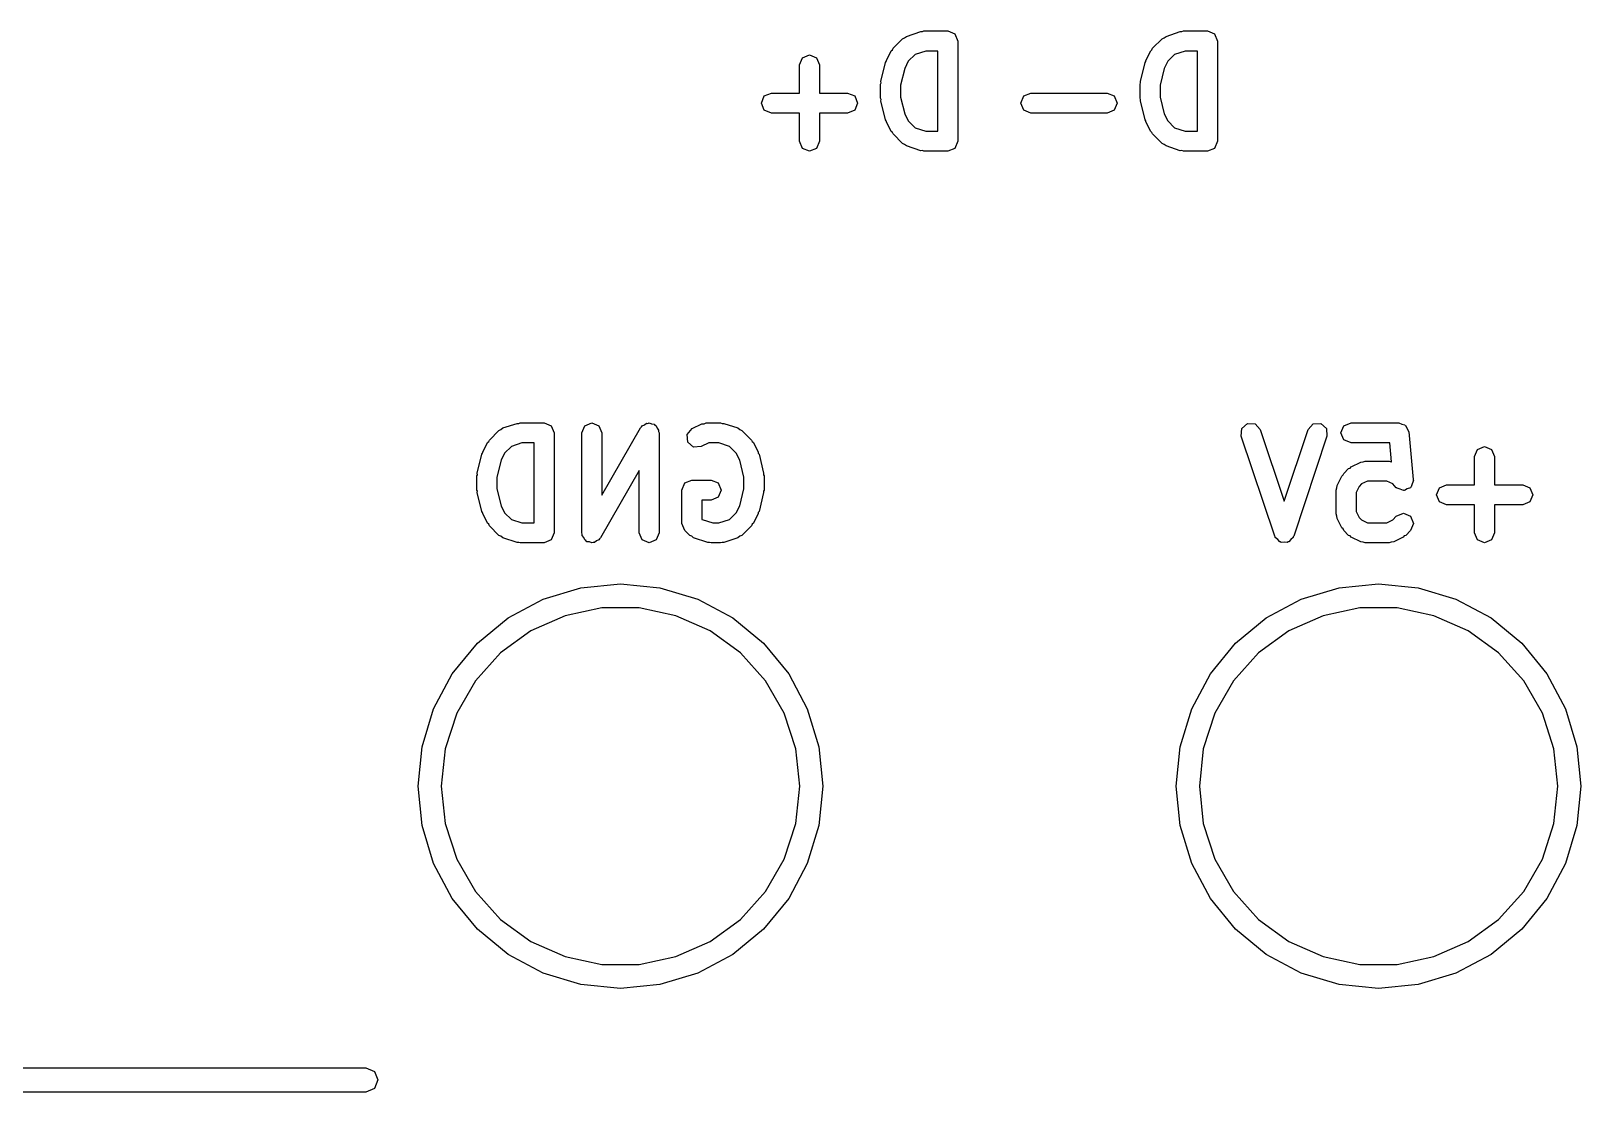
# Model space of a CAD drawing. Extents: x 98 to 130.3, y -113.2 to -100.3.
# Drawn here: x 122.61 to 130.35, y -105.74 to -100.45 of the extents above; entities that cross this region are included whole.
import ezdxf

# ---------------------------------------------------------------- set-up
doc = ezdxf.new("R2010")
doc.units = 0
doc.layers.add('BLACK', color=7, linetype='CONTINUOUS')

msp = doc.modelspace()

# ---------------------------------------------------------------- linework, layer by layer
at = {"layer": 'BLACK', "linetype": 'CONTINUOUS'}
for p, q in [((126.913, -100.532), (126.961, -100.485)), ((126.961, -100.485), (126.971, -100.48)), ((126.971, -100.48), (126.98, -100.473)), ((126.98, -100.473), (127.052, -100.449)), ((127.052, -100.449), (127.06, -100.449)), ((127.06, -100.449), (127.067, -100.446)), ((127.067, -100.446), (127.186, -100.446)), ((127.186, -100.446), (127.222, -100.461)), ((127.222, -100.461), (127.236, -100.496)), ((127.236, -100.496), (127.236, -100.996)), ((128.208, -100.532), (128.256, -100.485)), ((128.256, -100.485), (128.267, -100.48)), ((128.267, -100.48), (128.276, -100.473)), ((128.276, -100.473), (128.347, -100.449)), ((128.347, -100.449), (128.355, -100.449)), ((128.355, -100.449), (128.363, -100.446)), ((128.363, -100.446), (128.482, -100.446)), ((128.482, -100.446), (128.517, -100.461)), ((128.517, -100.461), (128.532, -100.496)), ((128.532, -100.496), (128.532, -100.996)), ((126.446, -100.615), (126.461, -100.58)), ((126.461, -100.58), (126.496, -100.565)), ((126.496, -100.565), (126.531, -100.58)), ((126.531, -100.58), (126.546, -100.615)), ((126.88, -100.593), (126.904, -100.545)), ((126.904, -100.545), (126.91, -100.54)), ((126.91, -100.54), (126.913, -100.532)), ((127.023, -100.564), (126.989, -100.597)), ((127.076, -100.546), (127.023, -100.564)), ((127.136, -100.546), (127.076, -100.546)), ((127.136, -100.946), (127.136, -100.546)), ((128.175, -100.593), (128.199, -100.545)), ((128.199, -100.545), (128.205, -100.54)), ((128.205, -100.54), (128.208, -100.532)), ((128.318, -100.564), (128.285, -100.597)), ((128.371, -100.546), (128.318, -100.564)), ((128.432, -100.546), (128.371, -100.546)), ((128.432, -100.946), (128.432, -100.546)), ((126.446, -100.756), (126.446, -100.615)), ((126.546, -100.615), (126.546, -100.756)), ((126.852, -100.698), (126.876, -100.603)), ((126.876, -100.603), (126.879, -100.599)), ((126.879, -100.599), (126.88, -100.593)), ((126.972, -100.633), (126.951, -100.717)), ((126.989, -100.597), (126.972, -100.633)), ((128.148, -100.698), (128.171, -100.603)), ((128.171, -100.603), (128.175, -100.599)), ((128.175, -100.599), (128.175, -100.593)), ((128.267, -100.633), (128.246, -100.717)), ((128.285, -100.597), (128.267, -100.633)), ((126.851, -100.711), (126.853, -100.705)), ((126.851, -100.782), (126.851, -100.711)), ((126.853, -100.705), (126.852, -100.698)), ((126.951, -100.717), (126.951, -100.776)), ((128.146, -100.711), (128.149, -100.705)), ((128.146, -100.782), (128.146, -100.711)), ((128.149, -100.705), (128.148, -100.698)), ((128.246, -100.717), (128.246, -100.776)), ((126.256, -100.806), (126.27, -100.77)), ((126.27, -100.841), (126.256, -100.806)), ((126.27, -100.77), (126.306, -100.756)), ((126.306, -100.756), (126.446, -100.756)), ((126.546, -100.756), (126.686, -100.756)), ((126.686, -100.756), (126.722, -100.77)), ((126.722, -100.77), (126.736, -100.806)), ((126.736, -100.806), (126.722, -100.841)), ((126.853, -100.788), (126.851, -100.782)), ((126.852, -100.794), (126.853, -100.788)), ((126.876, -100.889), (126.852, -100.794)), ((126.951, -100.776), (126.972, -100.86)), ((127.551, -100.806), (127.566, -100.77)), ((127.566, -100.841), (127.551, -100.806)), ((127.566, -100.77), (127.601, -100.756)), ((127.601, -100.756), (127.982, -100.756)), ((127.982, -100.756), (128.017, -100.77)), ((128.017, -100.77), (128.032, -100.806)), ((128.032, -100.806), (128.017, -100.841)), ((128.149, -100.788), (128.146, -100.782)), ((128.148, -100.794), (128.149, -100.788)), ((128.171, -100.889), (128.148, -100.794)), ((128.246, -100.776), (128.267, -100.86)), ((126.306, -100.856), (126.27, -100.841)), ((126.446, -100.856), (126.306, -100.856)), ((126.446, -100.996), (126.446, -100.856)), ((126.686, -100.856), (126.546, -100.856)), ((126.546, -100.856), (126.546, -100.996)), ((126.722, -100.841), (126.686, -100.856)), ((126.879, -100.894), (126.876, -100.889)), ((126.972, -100.86), (126.989, -100.895)), ((127.601, -100.856), (127.566, -100.841)), ((127.982, -100.856), (127.601, -100.856)), ((128.017, -100.841), (127.982, -100.856)), ((128.175, -100.894), (128.171, -100.889)), ((128.267, -100.86), (128.285, -100.895)), ((126.88, -100.9), (126.879, -100.894)), ((126.904, -100.947), (126.88, -100.9)), ((126.91, -100.953), (126.904, -100.947)), ((126.913, -100.96), (126.91, -100.953)), ((126.961, -101.008), (126.913, -100.96)), ((126.989, -100.895), (127.023, -100.929)), ((127.023, -100.929), (127.076, -100.946)), ((127.076, -100.946), (127.136, -100.946)), ((128.175, -100.9), (128.175, -100.894)), ((128.199, -100.947), (128.175, -100.9)), ((128.205, -100.953), (128.199, -100.947)), ((128.208, -100.96), (128.205, -100.953)), ((128.256, -101.008), (128.208, -100.96)), ((128.285, -100.895), (128.318, -100.929)), ((128.318, -100.929), (128.371, -100.946)), ((128.371, -100.946), (128.432, -100.946)), ((126.461, -101.032), (126.446, -100.996)), ((126.496, -101.046), (126.461, -101.032)), ((126.531, -101.032), (126.496, -101.046)), ((126.546, -100.996), (126.531, -101.032)), ((126.971, -101.012), (126.961, -101.008)), ((126.98, -101.02), (126.971, -101.012)), ((127.052, -101.044), (126.98, -101.02)), ((127.06, -101.043), (127.052, -101.044)), ((127.067, -101.046), (127.06, -101.043)), ((127.222, -101.032), (127.186, -101.046)), ((127.236, -100.996), (127.222, -101.032)), ((128.267, -101.012), (128.256, -101.008)), ((128.276, -101.02), (128.267, -101.012)), ((128.347, -101.044), (128.276, -101.02)), ((128.355, -101.043), (128.347, -101.044)), ((128.363, -101.046), (128.355, -101.043)), ((128.517, -101.032), (128.482, -101.046)), ((128.532, -100.996), (128.517, -101.032)), ((127.186, -101.046), (127.067, -101.046)), ((128.482, -101.046), (128.363, -101.046)), ((124.945, -102.441), (124.956, -102.436)), ((124.956, -102.436), (124.965, -102.428)), ((124.965, -102.428), (125.036, -102.405)), ((125.036, -102.405), (125.045, -102.405)), ((125.045, -102.405), (125.052, -102.402)), ((125.052, -102.402), (125.171, -102.402)), ((125.171, -102.402), (125.207, -102.417)), ((125.207, -102.417), (125.221, -102.452)), ((125.359, -102.452), (125.374, -102.417)), ((125.374, -102.417), (125.409, -102.402)), ((125.409, -102.402), (125.445, -102.417)), ((125.445, -102.417), (125.459, -102.452)), ((125.459, -102.764), (125.652, -102.427)), ((125.652, -102.427), (125.657, -102.423)), ((125.657, -102.423), (125.66, -102.417)), ((125.66, -102.417), (125.672, -102.412)), ((125.672, -102.412), (125.682, -102.404)), ((125.682, -102.404), (125.689, -102.405)), ((125.689, -102.405), (125.695, -102.402)), ((125.695, -102.402), (125.707, -102.407)), ((125.707, -102.407), (125.72, -102.409)), ((125.72, -102.409), (125.724, -102.414)), ((125.724, -102.414), (125.73, -102.417)), ((125.73, -102.417), (125.735, -102.429)), ((125.735, -102.429), (125.743, -102.439)), ((125.886, -102.46), (125.911, -102.431)), ((125.911, -102.431), (125.958, -102.407)), ((125.958, -102.407), (125.97, -102.407)), ((125.97, -102.407), (125.981, -102.402)), ((125.981, -102.402), (126.052, -102.402)), ((126.052, -102.402), (126.06, -102.405)), ((126.06, -102.405), (126.068, -102.405)), ((126.068, -102.405), (126.139, -102.428)), ((126.139, -102.428), (126.148, -102.436)), ((126.148, -102.436), (126.159, -102.441)), ((128.651, -102.468), (128.654, -102.43)), ((128.654, -102.43), (128.683, -102.405)), ((128.683, -102.405), (128.721, -102.407)), ((128.721, -102.407), (128.746, -102.436)), ((128.746, -102.436), (128.865, -102.794)), ((128.865, -102.794), (128.985, -102.436)), ((128.985, -102.436), (129.01, -102.407)), ((129.01, -102.407), (129.048, -102.405)), ((129.048, -102.405), (129.077, -102.43)), ((129.077, -102.43), (129.079, -102.468)), ((129.149, -102.452), (129.163, -102.417)), ((129.163, -102.417), (129.199, -102.402)), ((129.199, -102.402), (129.437, -102.402)), ((129.437, -102.402), (129.452, -102.409)), ((129.452, -102.409), (129.468, -102.413)), ((129.468, -102.413), (129.47, -102.416)), ((129.47, -102.416), (129.472, -102.417)), ((129.472, -102.417), (129.479, -102.432)), ((129.479, -102.432), (129.487, -102.447)), ((124.865, -102.549), (124.888, -102.501)), ((124.888, -102.501), (124.895, -102.496)), ((124.895, -102.496), (124.898, -102.488)), ((124.898, -102.488), (124.945, -102.441)), ((125.06, -102.502), (125.008, -102.52)), ((125.121, -102.502), (125.06, -102.502)), ((125.121, -102.902), (125.121, -102.502)), ((125.221, -102.452), (125.221, -102.952)), ((125.359, -102.952), (125.359, -102.452)), ((125.459, -102.452), (125.459, -102.764)), ((125.743, -102.439), (125.742, -102.446)), ((125.742, -102.446), (125.745, -102.452)), ((125.745, -102.452), (125.745, -102.952)), ((125.888, -102.498), (125.886, -102.46)), ((125.917, -102.523), (125.888, -102.498)), ((125.993, -102.502), (125.956, -102.521)), ((126.044, -102.502), (125.993, -102.502)), ((126.097, -102.52), (126.044, -102.502)), ((126.159, -102.441), (126.207, -102.488)), ((126.207, -102.488), (126.21, -102.496)), ((126.21, -102.496), (126.216, -102.501)), ((126.216, -102.501), (126.24, -102.549)), ((128.818, -102.968), (128.651, -102.468)), ((129.079, -102.468), (128.913, -102.968)), ((129.163, -102.487), (129.149, -102.452)), ((129.199, -102.502), (129.163, -102.487)), ((129.392, -102.502), (129.199, -102.502)), ((129.401, -102.597), (129.392, -102.502)), ((129.487, -102.447), (129.51, -102.685)), ((124.837, -102.654), (124.861, -102.559)), ((124.861, -102.559), (124.864, -102.554)), ((124.864, -102.554), (124.865, -102.549)), ((124.957, -102.589), (124.936, -102.673)), ((124.974, -102.553), (124.957, -102.589)), ((125.008, -102.52), (124.974, -102.553)), ((125.956, -102.521), (125.917, -102.523)), ((126.13, -102.553), (126.097, -102.52)), ((126.148, -102.589), (126.13, -102.553)), ((126.169, -102.673), (126.148, -102.589)), ((126.24, -102.549), (126.24, -102.554)), ((126.24, -102.554), (126.244, -102.559)), ((126.244, -102.559), (126.267, -102.654)), ((129.815, -102.571), (129.83, -102.536)), ((129.815, -102.712), (129.815, -102.571)), ((129.83, -102.536), (129.865, -102.521)), ((129.865, -102.521), (129.901, -102.536)), ((129.901, -102.536), (129.915, -102.571)), ((129.915, -102.571), (129.915, -102.712)), ((124.836, -102.666), (124.838, -102.661)), ((124.836, -102.738), (124.836, -102.666)), ((124.838, -102.661), (124.837, -102.654)), ((125.645, -102.64), (125.453, -102.977)), ((125.645, -102.952), (125.645, -102.64)), ((126.267, -102.654), (126.266, -102.661)), ((126.266, -102.661), (126.269, -102.666)), ((126.269, -102.666), (126.269, -102.738)), ((129.13, -102.715), (129.154, -102.668)), ((129.154, -102.668), (129.16, -102.662)), ((129.16, -102.662), (129.163, -102.655)), ((129.163, -102.655), (129.187, -102.631)), ((129.187, -102.631), (129.195, -102.628)), ((129.195, -102.628), (129.2, -102.622)), ((129.2, -102.622), (129.248, -102.598)), ((129.248, -102.598), (129.259, -102.597)), ((129.259, -102.597), (129.27, -102.593)), ((129.27, -102.593), (129.389, -102.593)), ((129.389, -102.593), (129.4, -102.597)), ((129.4, -102.597), (129.401, -102.597)), ((124.838, -102.744), (124.836, -102.738)), ((124.837, -102.75), (124.838, -102.744)), ((124.936, -102.673), (124.936, -102.732)), ((124.936, -102.732), (124.957, -102.816)), ((125.859, -102.738), (125.874, -102.702)), ((125.859, -102.904), (125.859, -102.738)), ((125.874, -102.702), (125.909, -102.688)), ((125.909, -102.688), (126.005, -102.688)), ((126.005, -102.688), (126.04, -102.702)), ((126.04, -102.702), (126.055, -102.738)), ((126.055, -102.738), (126.04, -102.773)), ((126.148, -102.816), (126.169, -102.732)), ((126.169, -102.732), (126.169, -102.673)), ((126.269, -102.738), (126.266, -102.744)), ((126.266, -102.744), (126.267, -102.75)), ((129.125, -102.738), (129.129, -102.727)), ((129.125, -102.857), (129.125, -102.738)), ((129.129, -102.727), (129.13, -102.715)), ((129.24, -102.72), (129.225, -102.75)), ((129.252, -102.707), (129.24, -102.72)), ((129.282, -102.693), (129.252, -102.707)), ((129.377, -102.693), (129.282, -102.693)), ((129.407, -102.707), (129.377, -102.693)), ((129.425, -102.726), (129.407, -102.707)), ((129.428, -102.727), (129.425, -102.726)), ((129.429, -102.729), (129.428, -102.727)), ((129.445, -102.734), (129.429, -102.729)), ((129.461, -102.74), (129.445, -102.734)), ((129.463, -102.739), (129.461, -102.74)), ((129.466, -102.74), (129.463, -102.739)), ((129.48, -102.732), (129.466, -102.74)), ((129.496, -102.726), (129.48, -102.732)), ((129.497, -102.723), (129.496, -102.726)), ((129.499, -102.722), (129.497, -102.723)), ((129.504, -102.706), (129.499, -102.722)), ((129.511, -102.69), (129.504, -102.706)), ((129.51, -102.685), (129.51, -102.688)), ((129.51, -102.688), (129.511, -102.69)), ((129.625, -102.762), (129.64, -102.726)), ((129.64, -102.726), (129.675, -102.712)), ((129.675, -102.712), (129.815, -102.712)), ((129.915, -102.712), (130.056, -102.712)), ((130.056, -102.712), (130.091, -102.726)), ((130.091, -102.726), (130.106, -102.762)), ((124.861, -102.845), (124.837, -102.75)), ((124.957, -102.816), (124.974, -102.851)), ((126.005, -102.788), (125.959, -102.788)), ((125.959, -102.788), (125.959, -102.884)), ((126.04, -102.773), (126.005, -102.788)), ((126.13, -102.851), (126.148, -102.816)), ((126.267, -102.75), (126.244, -102.845)), ((129.225, -102.75), (129.225, -102.845)), ((129.64, -102.797), (129.625, -102.762)), ((129.675, -102.812), (129.64, -102.797)), ((129.815, -102.812), (129.675, -102.812)), ((129.815, -102.952), (129.815, -102.812)), ((130.056, -102.812), (129.915, -102.812)), ((129.915, -102.812), (129.915, -102.952)), ((130.091, -102.797), (130.056, -102.812)), ((130.106, -102.762), (130.091, -102.797)), ((124.864, -102.85), (124.861, -102.845)), ((124.865, -102.855), (124.864, -102.85)), ((124.888, -102.903), (124.865, -102.855)), ((124.974, -102.851), (125.008, -102.885)), ((125.008, -102.885), (125.06, -102.902)), ((125.06, -102.902), (125.121, -102.902)), ((125.959, -102.884), (125.96, -102.885)), ((125.96, -102.885), (126.013, -102.902)), ((126.013, -102.902), (126.044, -102.902)), ((126.044, -102.902), (126.097, -102.885)), ((126.097, -102.885), (126.13, -102.851)), ((126.24, -102.855), (126.216, -102.903)), ((126.244, -102.845), (126.24, -102.85)), ((126.24, -102.85), (126.24, -102.855)), ((129.129, -102.868), (129.125, -102.857)), ((129.13, -102.879), (129.129, -102.868)), ((129.154, -102.927), (129.13, -102.879)), ((129.225, -102.845), (129.24, -102.875)), ((129.24, -102.875), (129.252, -102.887)), ((129.252, -102.887), (129.282, -102.902)), ((129.282, -102.902), (129.377, -102.902)), ((129.377, -102.902), (129.407, -102.887)), ((129.407, -102.887), (129.425, -102.869)), ((129.425, -102.869), (129.461, -102.854)), ((129.461, -102.854), (129.496, -102.869)), ((129.496, -102.869), (129.511, -102.904)), ((124.895, -102.908), (124.888, -102.903)), ((124.898, -102.916), (124.895, -102.908)), ((124.945, -102.964), (124.898, -102.916)), ((124.956, -102.968), (124.945, -102.964)), ((124.965, -102.976), (124.956, -102.968)), ((125.036, -103), (124.965, -102.976)), ((125.221, -102.952), (125.207, -102.987)), ((125.362, -102.958), (125.359, -102.952)), ((125.361, -102.965), (125.362, -102.958)), ((125.369, -102.975), (125.361, -102.965)), ((125.374, -102.987), (125.369, -102.975)), ((125.453, -102.977), (125.447, -102.981)), ((125.66, -102.987), (125.645, -102.952)), ((125.745, -102.952), (125.73, -102.987)), ((125.874, -102.94), (125.859, -102.904)), ((125.898, -102.964), (125.874, -102.94)), ((125.909, -102.968), (125.898, -102.964)), ((125.917, -102.976), (125.909, -102.968)), ((125.989, -103), (125.917, -102.976)), ((126.139, -102.976), (126.068, -103)), ((126.148, -102.968), (126.139, -102.976)), ((126.159, -102.964), (126.148, -102.968)), ((126.207, -102.916), (126.159, -102.964)), ((126.21, -102.908), (126.207, -102.916)), ((126.216, -102.903), (126.21, -102.908)), ((128.82, -102.971), (128.818, -102.968)), ((128.821, -102.974), (128.82, -102.971)), ((128.833, -102.985), (128.821, -102.974)), ((128.91, -102.974), (128.898, -102.985)), ((128.913, -102.968), (128.91, -102.971)), ((128.91, -102.971), (128.91, -102.974)), ((129.16, -102.932), (129.154, -102.927)), ((129.163, -102.94), (129.16, -102.932)), ((129.187, -102.964), (129.163, -102.94)), ((129.195, -102.967), (129.187, -102.964)), ((129.2, -102.973), (129.195, -102.967)), ((129.248, -102.997), (129.2, -102.973)), ((129.459, -102.973), (129.412, -102.997)), ((129.465, -102.967), (129.459, -102.973)), ((129.472, -102.964), (129.465, -102.967)), ((129.496, -102.94), (129.472, -102.964)), ((129.511, -102.904), (129.496, -102.94)), ((129.83, -102.987), (129.815, -102.952)), ((129.915, -102.952), (129.901, -102.987)), ((125.045, -102.999), (125.036, -103)), ((125.052, -103.002), (125.045, -102.999)), ((125.171, -103.002), (125.052, -103.002)), ((125.207, -102.987), (125.171, -103.002)), ((125.38, -102.99), (125.374, -102.987)), ((125.385, -102.996), (125.38, -102.99)), ((125.397, -102.997), (125.385, -102.996)), ((125.409, -103.002), (125.397, -102.997)), ((125.416, -102.999), (125.409, -103.002)), ((125.422, -103), (125.416, -102.999)), ((125.433, -102.992), (125.422, -103)), ((125.445, -102.987), (125.433, -102.992)), ((125.447, -102.981), (125.445, -102.987)), ((125.695, -103.002), (125.66, -102.987)), ((125.73, -102.987), (125.695, -103.002)), ((125.997, -102.999), (125.989, -103)), ((126.005, -103.002), (125.997, -102.999)), ((126.052, -103.002), (126.005, -103.002)), ((126.06, -102.999), (126.052, -103.002)), ((126.068, -103), (126.06, -102.999)), ((128.843, -102.997), (128.833, -102.985)), ((128.847, -102.997), (128.843, -102.997)), ((128.85, -103), (128.847, -102.997)), ((128.865, -102.998), (128.85, -103)), ((128.881, -103), (128.865, -102.998)), ((128.884, -102.997), (128.881, -103)), ((128.888, -102.997), (128.884, -102.997)), ((128.898, -102.985), (128.888, -102.997)), ((129.259, -102.998), (129.248, -102.997)), ((129.27, -103.002), (129.259, -102.998)), ((129.389, -103.002), (129.27, -103.002)), ((129.4, -102.998), (129.389, -103.002)), ((129.412, -102.997), (129.4, -102.998)), ((129.865, -103.002), (129.83, -102.987)), ((129.901, -102.987), (129.865, -103.002)), ((125.355, -103.226), (125.552, -103.206)), ((125.552, -103.206), (125.749, -103.226)), ((129.14, -103.226), (129.337, -103.206)), ((129.337, -103.206), (129.534, -103.226)), ((124.991, -103.376), (125.166, -103.283)), ((125.166, -103.283), (125.355, -103.226)), ((125.749, -103.226), (125.939, -103.283)), ((125.939, -103.283), (126.113, -103.376)), ((128.776, -103.376), (128.95, -103.283)), ((128.95, -103.283), (129.14, -103.226)), ((129.534, -103.226), (129.723, -103.283)), ((129.723, -103.283), (129.898, -103.376)), ((125.276, -103.365), (125.105, -103.441)), ((125.459, -103.326), (125.276, -103.365)), ((125.646, -103.326), (125.459, -103.326)), ((125.829, -103.365), (125.646, -103.326)), ((126, -103.441), (125.829, -103.365)), ((129.06, -103.365), (128.889, -103.441)), ((129.243, -103.326), (129.06, -103.365)), ((129.43, -103.326), (129.243, -103.326)), ((129.613, -103.365), (129.43, -103.326)), ((129.784, -103.441), (129.613, -103.365)), ((124.838, -103.502), (124.991, -103.376)), ((125.105, -103.441), (124.953, -103.551)), ((126.151, -103.551), (126, -103.441)), ((126.113, -103.376), (126.266, -103.502)), ((128.623, -103.502), (128.776, -103.376)), ((128.889, -103.441), (128.738, -103.551)), ((129.936, -103.551), (129.784, -103.441)), ((129.898, -103.376), (130.051, -103.502)), ((124.712, -103.655), (124.838, -103.502)), ((126.266, -103.502), (126.392, -103.655)), ((128.497, -103.655), (128.623, -103.502)), ((130.051, -103.502), (130.177, -103.655)), ((124.953, -103.551), (124.828, -103.69)), ((126.276, -103.69), (126.151, -103.551)), ((128.738, -103.551), (128.613, -103.69)), ((130.061, -103.69), (129.936, -103.551)), ((124.619, -103.83), (124.712, -103.655)), ((126.392, -103.655), (126.485, -103.83)), ((128.404, -103.83), (128.497, -103.655)), ((130.177, -103.655), (130.27, -103.83)), ((124.828, -103.69), (124.735, -103.852)), ((126.37, -103.852), (126.276, -103.69)), ((128.613, -103.69), (128.519, -103.852)), ((130.154, -103.852), (130.061, -103.69)), ((124.562, -104.019), (124.619, -103.83)), ((126.485, -103.83), (126.543, -104.019)), ((128.346, -104.019), (128.404, -103.83)), ((130.27, -103.83), (130.327, -104.019)), ((124.735, -103.852), (124.677, -104.03)), ((126.428, -104.03), (126.37, -103.852)), ((128.519, -103.852), (128.461, -104.03)), ((130.212, -104.03), (130.154, -103.852)), ((124.542, -104.216), (124.562, -104.019)), ((124.677, -104.03), (124.657, -104.216)), ((126.447, -104.216), (126.428, -104.03)), ((126.543, -104.019), (126.562, -104.216)), ((128.327, -104.216), (128.346, -104.019)), ((128.461, -104.03), (128.442, -104.216)), ((130.232, -104.216), (130.212, -104.03)), ((130.327, -104.019), (130.347, -104.216)), ((124.562, -104.413), (124.542, -104.216)), ((124.657, -104.216), (124.677, -104.402)), ((126.428, -104.402), (126.447, -104.216)), ((126.562, -104.216), (126.543, -104.413)), ((128.346, -104.413), (128.327, -104.216)), ((128.442, -104.216), (128.461, -104.402)), ((130.212, -104.402), (130.232, -104.216)), ((130.347, -104.216), (130.327, -104.413)), ((124.619, -104.603), (124.562, -104.413)), ((124.677, -104.402), (124.735, -104.58)), ((126.37, -104.58), (126.428, -104.402)), ((126.543, -104.413), (126.485, -104.603)), ((128.404, -104.603), (128.346, -104.413)), ((128.461, -104.402), (128.519, -104.58)), ((130.154, -104.58), (130.212, -104.402)), ((130.327, -104.413), (130.27, -104.603)), ((124.712, -104.777), (124.619, -104.603)), ((124.735, -104.58), (124.828, -104.742)), ((126.276, -104.742), (126.37, -104.58)), ((126.485, -104.603), (126.392, -104.777)), ((128.497, -104.777), (128.404, -104.603)), ((128.519, -104.58), (128.613, -104.742)), ((130.061, -104.742), (130.154, -104.58)), ((130.27, -104.603), (130.177, -104.777)), ((124.828, -104.742), (124.953, -104.881)), ((126.151, -104.881), (126.276, -104.742)), ((128.613, -104.742), (128.738, -104.881)), ((129.936, -104.881), (130.061, -104.742)), ((124.838, -104.93), (124.712, -104.777)), ((126.392, -104.777), (126.266, -104.93)), ((128.623, -104.93), (128.497, -104.777)), ((130.177, -104.777), (130.051, -104.93)), ((124.953, -104.881), (125.105, -104.991)), ((126, -104.991), (126.151, -104.881)), ((128.738, -104.881), (128.889, -104.991)), ((129.784, -104.991), (129.936, -104.881)), ((124.991, -105.056), (124.838, -104.93)), ((125.105, -104.991), (125.276, -105.067)), ((125.829, -105.067), (126, -104.991)), ((126.266, -104.93), (126.113, -105.056)), ((128.776, -105.056), (128.623, -104.93)), ((128.889, -104.991), (129.06, -105.067)), ((129.613, -105.067), (129.784, -104.991)), ((130.051, -104.93), (129.898, -105.056)), ((125.166, -105.149), (124.991, -105.056)), ((125.276, -105.067), (125.459, -105.106)), ((125.646, -105.106), (125.829, -105.067)), ((126.113, -105.056), (125.939, -105.149)), ((128.95, -105.149), (128.776, -105.056)), ((129.06, -105.067), (129.243, -105.106)), ((129.43, -105.106), (129.613, -105.067)), ((129.898, -105.056), (129.723, -105.149)), ((125.459, -105.106), (125.646, -105.106)), ((129.243, -105.106), (129.43, -105.106)), ((125.355, -105.207), (125.166, -105.149)), ((125.552, -105.226), (125.355, -105.207)), ((125.749, -105.207), (125.552, -105.226)), ((125.939, -105.149), (125.749, -105.207)), ((129.14, -105.207), (128.95, -105.149)), ((129.337, -105.226), (129.14, -105.207)), ((129.534, -105.207), (129.337, -105.226)), ((129.723, -105.149), (129.534, -105.207)), ((121.041, -105.623), (124.281, -105.623)), ((124.281, -105.623), (124.324, -105.64)), ((124.324, -105.64), (124.341, -105.683)), ((124.341, -105.683), (124.324, -105.725)), ((124.281, -105.743), (120.981, -105.743)), ((124.324, -105.725), (124.281, -105.743))]:
    msp.add_line(p, q, dxfattribs=at)

doc.saveas('drawing.dxf')
